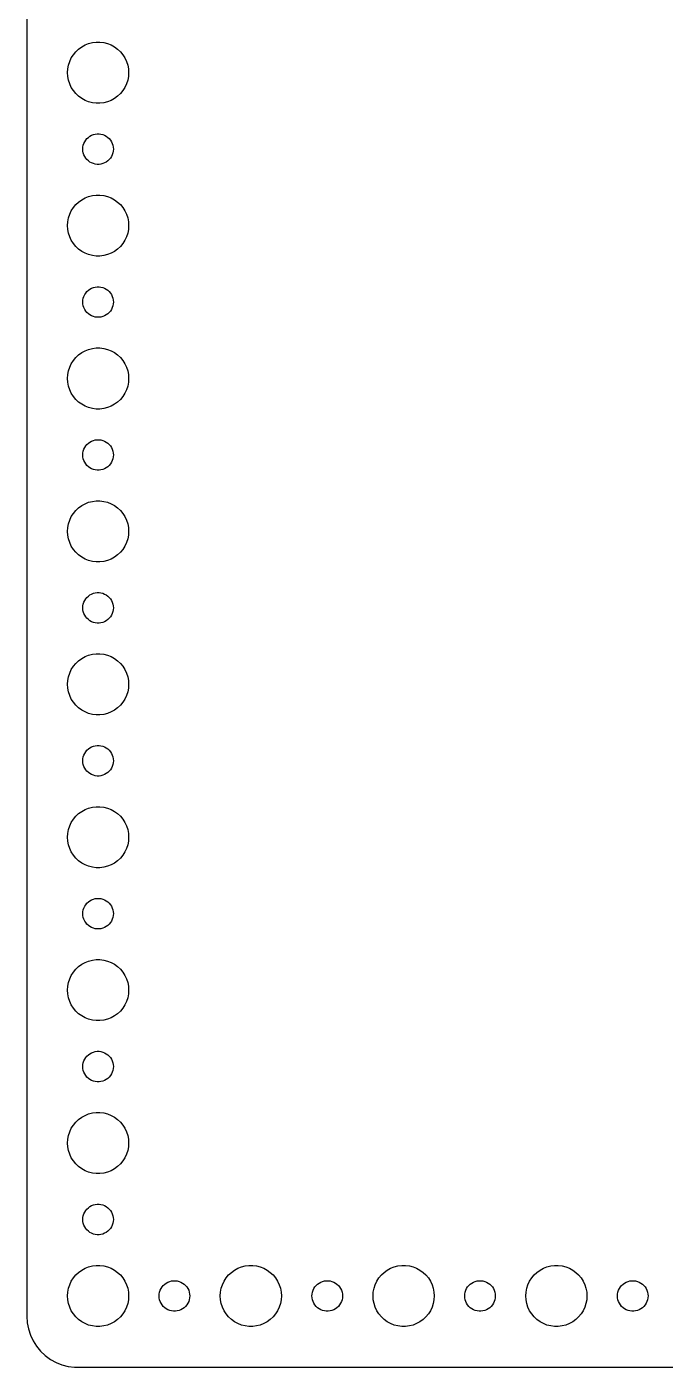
# Model space of a CAD drawing. Header units: metres. Extents: x -134 to 134, y -134 to 134.
# Drawn here: x -134.5 to -71.8, y -134.5 to -3 of the extents above; entities that cross this region are included whole.
import ezdxf

# ---------------------------------------------------------------- set-up
doc = ezdxf.new("R2010")
doc.units = ezdxf.units.M

msp = doc.modelspace()

# ---------------------------------------------------------------- linework, layer by layer
for p, q in [((-134.5, 129.5), (-134.5, -129.5)), ((-129.687, -5.44635), (-129.412, -5.18845)), ((-129.412, -5.18845), (-129.107, -4.96701)), ((-129.107, -4.96701), (-128.777, -4.78551)), ((-128.777, -4.78551), (-128.427, -4.64682)), ((-128.427, -4.64682), (-128.062, -4.55313)), ((-128.062, -4.55313), (-127.688, -4.50591)), ((-127.688, -4.50591), (-127.312, -4.50591)), ((-127.312, -4.50591), (-126.938, -4.55313)), ((-126.938, -4.55313), (-126.573, -4.64682)), ((-126.573, -4.64682), (-126.223, -4.78551)), ((-126.223, -4.78551), (-125.893, -4.96701)), ((-125.893, -4.96701), (-125.588, -5.18845)), ((-125.588, -5.18845), (-125.313, -5.44635)), ((-130.406, -6.75392), (-130.289, -6.39561)), ((-130.289, -6.39561), (-130.129, -6.05473)), ((-130.129, -6.05473), (-129.927, -5.73663)), ((-129.927, -5.73663), (-129.687, -5.44635)), ((-125.313, -5.44635), (-125.073, -5.73663)), ((-125.073, -5.73663), (-124.871, -6.05473)), ((-124.871, -6.05473), (-124.711, -6.39561)), ((-124.711, -6.39561), (-124.594, -6.75392)), ((-130.5, -7.5), (-130.476, -7.12399)), ((-130.476, -7.87599), (-130.5, -7.5)), ((-130.476, -7.12399), (-130.406, -6.75392)), ((-130.406, -8.24606), (-130.476, -7.87599)), ((-124.594, -6.75392), (-124.524, -7.12399)), ((-124.524, -7.87599), (-124.594, -8.24606)), ((-124.524, -7.12399), (-124.5, -7.5)), ((-124.5, -7.5), (-124.524, -7.87599)), ((-130.289, -8.60437), (-130.406, -8.24606)), ((-130.129, -8.94525), (-130.289, -8.60437)), ((-129.927, -9.26335), (-130.129, -8.94525)), ((-124.871, -8.94525), (-125.073, -9.26335)), ((-124.711, -8.60437), (-124.871, -8.94525)), ((-124.594, -8.24606), (-124.711, -8.60437)), ((-129.687, -9.55363), (-129.927, -9.26335)), ((-129.412, -9.81154), (-129.687, -9.55363)), ((-129.107, -10.033), (-129.412, -9.81154)), ((-128.777, -10.2145), (-129.107, -10.033)), ((-128.427, -10.3532), (-128.777, -10.2145)), ((-128.062, -10.4469), (-128.427, -10.3532)), ((-127.688, -10.4941), (-128.062, -10.4469)), ((-127.312, -10.4941), (-127.688, -10.4941)), ((-126.938, -10.4469), (-127.312, -10.4941)), ((-126.573, -10.3532), (-126.938, -10.4469)), ((-126.223, -10.2145), (-126.573, -10.3532)), ((-125.893, -10.033), (-126.223, -10.2145)), ((-125.588, -9.81154), (-125.893, -10.033)), ((-125.313, -9.55363), (-125.588, -9.81154)), ((-125.073, -9.26335), (-125.313, -9.55363)), ((-128.953, -14.627), (-128.895, -14.4478)), ((-128.895, -14.4478), (-128.814, -14.2774)), ((-128.814, -14.2774), (-128.714, -14.1183)), ((-128.714, -14.1183), (-128.593, -13.9732)), ((-128.593, -13.9732), (-128.456, -13.8442)), ((-128.456, -13.8442), (-128.304, -13.7335)), ((-128.304, -13.7335), (-128.139, -13.6427)), ((-128.139, -13.6427), (-127.964, -13.5734)), ((-127.964, -13.5734), (-127.781, -13.5266)), ((-127.781, -13.5266), (-127.594, -13.5029)), ((-127.594, -13.5029), (-127.406, -13.5029)), ((-127.406, -13.5029), (-127.219, -13.5266)), ((-127.219, -13.5266), (-127.036, -13.5734)), ((-127.036, -13.5734), (-126.861, -13.6427)), ((-126.861, -13.6427), (-126.696, -13.7335)), ((-126.696, -13.7335), (-126.544, -13.8442)), ((-126.544, -13.8442), (-126.407, -13.9732)), ((-126.407, -13.9732), (-126.286, -14.1183)), ((-126.286, -14.1183), (-126.186, -14.2774)), ((-126.186, -14.2774), (-126.105, -14.4478)), ((-126.105, -14.4478), (-126.047, -14.627)), ((-129, -15), (-128.988, -14.812)), ((-128.988, -15.188), (-129, -15)), ((-128.988, -14.812), (-128.953, -14.627)), ((-128.953, -15.373), (-128.988, -15.188)), ((-128.895, -15.5522), (-128.953, -15.373)), ((-128.814, -15.7226), (-128.895, -15.5522)), ((-128.714, -15.8817), (-128.814, -15.7226)), ((-126.186, -15.7226), (-126.286, -15.8817)), ((-126.105, -15.5522), (-126.186, -15.7226)), ((-126.047, -15.373), (-126.105, -15.5522)), ((-126.047, -14.627), (-126.012, -14.812)), ((-126.012, -15.188), (-126.047, -15.373)), ((-126.012, -14.812), (-126, -15)), ((-126, -15), (-126.012, -15.188)), ((-128.593, -16.0268), (-128.714, -15.8817)), ((-128.456, -16.1558), (-128.593, -16.0268)), ((-128.304, -16.2665), (-128.456, -16.1558)), ((-128.139, -16.3572), (-128.304, -16.2665)), ((-127.964, -16.4266), (-128.139, -16.3572)), ((-127.781, -16.4734), (-127.964, -16.4266)), ((-127.594, -16.497), (-127.781, -16.4734)), ((-127.406, -16.497), (-127.594, -16.497)), ((-127.219, -16.4734), (-127.406, -16.497)), ((-127.036, -16.4266), (-127.219, -16.4734)), ((-126.861, -16.3572), (-127.036, -16.4266)), ((-126.696, -16.2665), (-126.861, -16.3572)), ((-126.544, -16.1558), (-126.696, -16.2665)), ((-126.407, -16.0268), (-126.544, -16.1558)), ((-126.286, -15.8817), (-126.407, -16.0268)), ((-128.777, -19.7855), (-128.427, -19.6468)), ((-128.427, -19.6468), (-128.062, -19.5531)), ((-128.062, -19.5531), (-127.688, -19.5059)), ((-127.688, -19.5059), (-127.312, -19.5059)), ((-127.312, -19.5059), (-126.938, -19.5531)), ((-126.938, -19.5531), (-126.573, -19.6468)), ((-126.573, -19.6468), (-126.223, -19.7855)), ((-130.129, -21.0547), (-129.927, -20.7366)), ((-129.927, -20.7366), (-129.687, -20.4464)), ((-129.687, -20.4464), (-129.412, -20.1884)), ((-129.412, -20.1884), (-129.107, -19.967)), ((-129.107, -19.967), (-128.777, -19.7855)), ((-126.223, -19.7855), (-125.893, -19.967)), ((-125.893, -19.967), (-125.588, -20.1884)), ((-125.588, -20.1884), (-125.313, -20.4464)), ((-125.313, -20.4464), (-125.073, -20.7366)), ((-125.073, -20.7366), (-124.871, -21.0547)), ((-130.5, -22.5), (-130.476, -22.124)), ((-130.476, -22.124), (-130.406, -21.7539)), ((-130.406, -21.7539), (-130.289, -21.3956)), ((-130.289, -21.3956), (-130.129, -21.0547)), ((-124.871, -21.0547), (-124.711, -21.3956)), ((-124.711, -21.3956), (-124.594, -21.7539)), ((-124.594, -21.7539), (-124.524, -22.124)), ((-124.524, -22.124), (-124.5, -22.5)), ((-130.476, -22.876), (-130.5, -22.5)), ((-130.406, -23.2461), (-130.476, -22.876)), ((-130.289, -23.6044), (-130.406, -23.2461)), ((-130.129, -23.9453), (-130.289, -23.6044)), ((-124.711, -23.6044), (-124.871, -23.9453)), ((-124.594, -23.2461), (-124.711, -23.6044)), ((-124.524, -22.876), (-124.594, -23.2461)), ((-124.5, -22.5), (-124.524, -22.876)), ((-129.927, -24.2634), (-130.129, -23.9453)), ((-129.687, -24.5536), (-129.927, -24.2634)), ((-129.412, -24.8115), (-129.687, -24.5536)), ((-129.107, -25.033), (-129.412, -24.8115)), ((-125.588, -24.8115), (-125.893, -25.033)), ((-125.313, -24.5536), (-125.588, -24.8115)), ((-125.073, -24.2634), (-125.313, -24.5536)), ((-124.871, -23.9453), (-125.073, -24.2634)), ((-128.777, -25.2145), (-129.107, -25.033)), ((-128.427, -25.3532), (-128.777, -25.2145)), ((-128.062, -25.4469), (-128.427, -25.3532)), ((-127.688, -25.4941), (-128.062, -25.4469)), ((-127.312, -25.4941), (-127.688, -25.4941)), ((-126.938, -25.4469), (-127.312, -25.4941)), ((-126.573, -25.3532), (-126.938, -25.4469)), ((-126.223, -25.2145), (-126.573, -25.3532)), ((-125.893, -25.033), (-126.223, -25.2145)), ((-128.593, -28.9732), (-128.456, -28.8442)), ((-128.456, -28.8442), (-128.304, -28.7335)), ((-128.304, -28.7335), (-128.139, -28.6427)), ((-128.139, -28.6427), (-127.964, -28.5734)), ((-127.964, -28.5734), (-127.781, -28.5266)), ((-127.781, -28.5266), (-127.594, -28.503)), ((-127.594, -28.503), (-127.406, -28.503)), ((-127.406, -28.503), (-127.219, -28.5266)), ((-127.219, -28.5266), (-127.036, -28.5734)), ((-127.036, -28.5734), (-126.861, -28.6427)), ((-126.861, -28.6427), (-126.696, -28.7335)), ((-126.696, -28.7335), (-126.544, -28.8442)), ((-126.544, -28.8442), (-126.407, -28.9732)), ((-129, -30), (-128.988, -29.812)), ((-128.988, -30.188), (-129, -30)), ((-128.988, -29.812), (-128.953, -29.627)), ((-128.953, -30.373), (-128.988, -30.188)), ((-128.953, -29.627), (-128.895, -29.4478)), ((-128.895, -29.4478), (-128.814, -29.2774)), ((-128.814, -29.2774), (-128.714, -29.1183)), ((-128.714, -29.1183), (-128.593, -28.9732)), ((-126.407, -28.9732), (-126.286, -29.1183)), ((-126.286, -29.1183), (-126.186, -29.2774)), ((-126.186, -29.2774), (-126.105, -29.4478)), ((-126.105, -29.4478), (-126.047, -29.627)), ((-126.047, -29.627), (-126.012, -29.812)), ((-126.012, -30.188), (-126.047, -30.373)), ((-126.012, -29.812), (-126, -30)), ((-126, -30), (-126.012, -30.188)), ((-128.895, -30.5522), (-128.953, -30.373)), ((-128.814, -30.7226), (-128.895, -30.5522)), ((-128.714, -30.8817), (-128.814, -30.7226)), ((-128.593, -31.0268), (-128.714, -30.8817)), ((-128.456, -31.1558), (-128.593, -31.0268)), ((-128.304, -31.2665), (-128.456, -31.1558)), ((-128.139, -31.3572), (-128.304, -31.2665)), ((-127.964, -31.4266), (-128.139, -31.3572)), ((-127.781, -31.4734), (-127.964, -31.4266)), ((-127.594, -31.497), (-127.781, -31.4734)), ((-127.406, -31.497), (-127.594, -31.497)), ((-127.219, -31.4734), (-127.406, -31.497)), ((-127.036, -31.4266), (-127.219, -31.4734)), ((-126.861, -31.3572), (-127.036, -31.4266)), ((-126.696, -31.2665), (-126.861, -31.3572)), ((-126.544, -31.1558), (-126.696, -31.2665)), ((-126.407, -31.0268), (-126.544, -31.1558)), ((-126.286, -30.8817), (-126.407, -31.0268)), ((-126.186, -30.7226), (-126.286, -30.8817)), ((-126.105, -30.5522), (-126.186, -30.7226)), ((-126.047, -30.373), (-126.105, -30.5522)), ((-129.927, -35.7366), (-129.687, -35.4464)), ((-129.687, -35.4464), (-129.412, -35.1885)), ((-129.412, -35.1885), (-129.107, -34.967)), ((-129.107, -34.967), (-128.777, -34.7855)), ((-128.777, -34.7855), (-128.427, -34.6468)), ((-128.427, -34.6468), (-128.062, -34.5531)), ((-128.062, -34.5531), (-127.688, -34.5059)), ((-127.688, -34.5059), (-127.312, -34.5059)), ((-127.312, -34.5059), (-126.938, -34.5531)), ((-126.938, -34.5531), (-126.573, -34.6468)), ((-126.573, -34.6468), (-126.223, -34.7855)), ((-126.223, -34.7855), (-125.893, -34.967)), ((-125.893, -34.967), (-125.588, -35.1885)), ((-125.588, -35.1885), (-125.313, -35.4464)), ((-125.313, -35.4464), (-125.073, -35.7366)), ((-130.476, -37.124), (-130.406, -36.7539)), ((-130.406, -36.7539), (-130.289, -36.3956)), ((-130.289, -36.3956), (-130.129, -36.0547)), ((-130.129, -36.0547), (-129.927, -35.7366)), ((-125.073, -35.7366), (-124.871, -36.0547)), ((-124.871, -36.0547), (-124.711, -36.3956)), ((-124.711, -36.3956), (-124.594, -36.7539)), ((-124.594, -36.7539), (-124.524, -37.124)), ((-130.5, -37.5), (-130.476, -37.124)), ((-130.476, -37.876), (-130.5, -37.5)), ((-130.406, -38.2461), (-130.476, -37.876)), ((-124.524, -37.876), (-124.594, -38.2461)), ((-124.524, -37.124), (-124.5, -37.5)), ((-124.5, -37.5), (-124.524, -37.876)), ((-130.289, -38.6044), (-130.406, -38.2461)), ((-130.129, -38.9453), (-130.289, -38.6044)), ((-129.927, -39.2634), (-130.129, -38.9453)), ((-129.687, -39.5536), (-129.927, -39.2634)), ((-125.073, -39.2634), (-125.313, -39.5536)), ((-124.871, -38.9453), (-125.073, -39.2634)), ((-124.711, -38.6044), (-124.871, -38.9453)), ((-124.594, -38.2461), (-124.711, -38.6044)), ((-129.412, -39.8115), (-129.687, -39.5536)), ((-129.107, -40.033), (-129.412, -39.8115)), ((-128.777, -40.2145), (-129.107, -40.033)), ((-128.427, -40.3532), (-128.777, -40.2145)), ((-128.062, -40.4469), (-128.427, -40.3532)), ((-127.688, -40.4941), (-128.062, -40.4469)), ((-127.312, -40.4941), (-127.688, -40.4941)), ((-126.938, -40.4469), (-127.312, -40.4941)), ((-126.573, -40.3532), (-126.938, -40.4469)), ((-126.223, -40.2145), (-126.573, -40.3532)), ((-125.893, -40.033), (-126.223, -40.2145)), ((-125.588, -39.8115), (-125.893, -40.033)), ((-125.313, -39.5536), (-125.588, -39.8115)), ((-128.988, -44.812), (-128.953, -44.627)), ((-128.953, -44.627), (-128.895, -44.4478)), ((-128.895, -44.4478), (-128.814, -44.2774)), ((-128.814, -44.2774), (-128.714, -44.1183)), ((-128.714, -44.1183), (-128.593, -43.9732)), ((-128.593, -43.9732), (-128.456, -43.8442)), ((-128.456, -43.8442), (-128.304, -43.7335)), ((-128.304, -43.7335), (-128.139, -43.6428)), ((-128.139, -43.6428), (-127.964, -43.5734)), ((-127.964, -43.5734), (-127.781, -43.5266)), ((-127.781, -43.5266), (-127.594, -43.503)), ((-127.594, -43.503), (-127.406, -43.503)), ((-127.406, -43.503), (-127.219, -43.5266)), ((-127.219, -43.5266), (-127.036, -43.5734)), ((-127.036, -43.5734), (-126.861, -43.6428)), ((-126.861, -43.6428), (-126.696, -43.7335)), ((-126.696, -43.7335), (-126.544, -43.8442)), ((-126.544, -43.8442), (-126.407, -43.9732)), ((-126.407, -43.9732), (-126.286, -44.1183)), ((-126.286, -44.1183), (-126.186, -44.2774)), ((-126.186, -44.2774), (-126.105, -44.4478)), ((-126.105, -44.4478), (-126.047, -44.627)), ((-126.047, -44.627), (-126.012, -44.812)), ((-129, -45), (-128.988, -44.812)), ((-128.988, -45.188), (-129, -45)), ((-128.953, -45.373), (-128.988, -45.188)), ((-128.895, -45.5522), (-128.953, -45.373)), ((-128.814, -45.7226), (-128.895, -45.5522)), ((-128.714, -45.8817), (-128.814, -45.7226)), ((-128.593, -46.0268), (-128.714, -45.8817)), ((-126.286, -45.8817), (-126.407, -46.0268)), ((-126.186, -45.7226), (-126.286, -45.8817)), ((-126.105, -45.5522), (-126.186, -45.7226)), ((-126.047, -45.373), (-126.105, -45.5522)), ((-126.012, -45.188), (-126.047, -45.373)), ((-126.012, -44.812), (-126, -45)), ((-126, -45), (-126.012, -45.188)), ((-128.456, -46.1558), (-128.593, -46.0268)), ((-128.304, -46.2665), (-128.456, -46.1558)), ((-128.139, -46.3572), (-128.304, -46.2665)), ((-127.964, -46.4266), (-128.139, -46.3572)), ((-127.781, -46.4734), (-127.964, -46.4266)), ((-127.594, -46.497), (-127.781, -46.4734)), ((-127.406, -46.497), (-127.594, -46.497)), ((-127.219, -46.4734), (-127.406, -46.497)), ((-127.036, -46.4266), (-127.219, -46.4734)), ((-126.861, -46.3572), (-127.036, -46.4266)), ((-126.696, -46.2665), (-126.861, -46.3572)), ((-126.544, -46.1558), (-126.696, -46.2665)), ((-126.407, -46.0268), (-126.544, -46.1558)), ((-129.107, -49.967), (-128.777, -49.7855)), ((-128.777, -49.7855), (-128.427, -49.6468)), ((-128.427, -49.6468), (-128.062, -49.5531)), ((-128.062, -49.5531), (-127.688, -49.5059)), ((-127.688, -49.5059), (-127.312, -49.5059)), ((-127.312, -49.5059), (-126.938, -49.5531)), ((-126.938, -49.5531), (-126.573, -49.6468)), ((-126.573, -49.6468), (-126.223, -49.7855)), ((-126.223, -49.7855), (-125.893, -49.967)), ((-130.289, -51.3956), (-130.129, -51.0547)), ((-130.129, -51.0547), (-129.927, -50.7366)), ((-129.927, -50.7366), (-129.687, -50.4464)), ((-129.687, -50.4464), (-129.412, -50.1885)), ((-129.412, -50.1885), (-129.107, -49.967)), ((-125.893, -49.967), (-125.588, -50.1885)), ((-125.588, -50.1885), (-125.313, -50.4464)), ((-125.313, -50.4464), (-125.073, -50.7366)), ((-125.073, -50.7366), (-124.871, -51.0547)), ((-124.871, -51.0547), (-124.711, -51.3956)), ((-130.5, -52.5), (-130.476, -52.124)), ((-130.476, -52.876), (-130.5, -52.5)), ((-130.476, -52.124), (-130.406, -51.7539)), ((-130.406, -51.7539), (-130.289, -51.3956)), ((-124.711, -51.3956), (-124.594, -51.7539)), ((-124.594, -51.7539), (-124.524, -52.124)), ((-124.524, -52.124), (-124.5, -52.5)), ((-124.5, -52.5), (-124.524, -52.876)), ((-130.406, -53.2461), (-130.476, -52.876)), ((-130.289, -53.6044), (-130.406, -53.2461)), ((-130.129, -53.9453), (-130.289, -53.6044)), ((-124.711, -53.6044), (-124.871, -53.9453)), ((-124.594, -53.2461), (-124.711, -53.6044)), ((-124.524, -52.876), (-124.594, -53.2461)), ((-129.927, -54.2634), (-130.129, -53.9453)), ((-129.687, -54.5536), (-129.927, -54.2634)), ((-129.412, -54.8115), (-129.687, -54.5536)), ((-129.107, -55.033), (-129.412, -54.8115)), ((-128.777, -55.2145), (-129.107, -55.033)), ((-128.427, -55.3532), (-128.777, -55.2145)), ((-126.223, -55.2145), (-126.573, -55.3532)), ((-125.893, -55.033), (-126.223, -55.2145)), ((-125.588, -54.8115), (-125.893, -55.033)), ((-125.313, -54.5536), (-125.588, -54.8115)), ((-125.073, -54.2634), (-125.313, -54.5536)), ((-124.871, -53.9453), (-125.073, -54.2634)), ((-128.062, -55.4469), (-128.427, -55.3532)), ((-127.688, -55.4941), (-128.062, -55.4469)), ((-127.312, -55.4941), (-127.688, -55.4941)), ((-126.938, -55.4469), (-127.312, -55.4941)), ((-126.573, -55.3532), (-126.938, -55.4469)), ((-128.814, -59.2774), (-128.714, -59.1183)), ((-128.714, -59.1183), (-128.593, -58.9732)), ((-128.593, -58.9732), (-128.456, -58.8442)), ((-128.456, -58.8442), (-128.304, -58.7335)), ((-128.304, -58.7335), (-128.139, -58.6428)), ((-128.139, -58.6428), (-127.964, -58.5734)), ((-127.964, -58.5734), (-127.781, -58.5266)), ((-127.781, -58.5266), (-127.594, -58.503)), ((-127.594, -58.503), (-127.406, -58.503)), ((-127.406, -58.503), (-127.219, -58.5266)), ((-127.219, -58.5266), (-127.036, -58.5734)), ((-127.036, -58.5734), (-126.861, -58.6428)), ((-126.861, -58.6428), (-126.696, -58.7335)), ((-126.696, -58.7335), (-126.544, -58.8442)), ((-126.544, -58.8442), (-126.407, -58.9732)), ((-126.407, -58.9732), (-126.286, -59.1183)), ((-126.286, -59.1183), (-126.186, -59.2774)), ((-129, -60), (-128.988, -59.812)), ((-128.988, -60.188), (-129, -60)), ((-128.988, -59.812), (-128.953, -59.627)), ((-128.953, -60.373), (-128.988, -60.188)), ((-128.953, -59.627), (-128.895, -59.4478)), ((-128.895, -60.5522), (-128.953, -60.373)), ((-128.895, -59.4478), (-128.814, -59.2774)), ((-126.186, -59.2774), (-126.105, -59.4478)), ((-126.105, -59.4478), (-126.047, -59.627)), ((-126.047, -60.373), (-126.105, -60.5522)), ((-126.047, -59.627), (-126.012, -59.812)), ((-126.012, -60.188), (-126.047, -60.373)), ((-126.012, -59.812), (-126, -60)), ((-126, -60), (-126.012, -60.188)), ((-128.814, -60.7226), (-128.895, -60.5522)), ((-128.714, -60.8817), (-128.814, -60.7226)), ((-128.593, -61.0268), (-128.714, -60.8817)), ((-128.456, -61.1558), (-128.593, -61.0268)), ((-128.304, -61.2665), (-128.456, -61.1558)), ((-128.139, -61.3572), (-128.304, -61.2665)), ((-127.964, -61.4266), (-128.139, -61.3572)), ((-127.781, -61.4734), (-127.964, -61.4266)), ((-127.594, -61.497), (-127.781, -61.4734)), ((-127.406, -61.497), (-127.594, -61.497)), ((-127.219, -61.4734), (-127.406, -61.497)), ((-127.036, -61.4266), (-127.219, -61.4734)), ((-126.861, -61.3572), (-127.036, -61.4266)), ((-126.696, -61.2665), (-126.861, -61.3572)), ((-126.544, -61.1558), (-126.696, -61.2665)), ((-126.407, -61.0268), (-126.544, -61.1558)), ((-126.286, -60.8817), (-126.407, -61.0268)), ((-126.186, -60.7226), (-126.286, -60.8817)), ((-126.105, -60.5522), (-126.186, -60.7226)), ((-130.129, -66.0547), (-129.927, -65.7366)), ((-129.927, -65.7366), (-129.687, -65.4464)), ((-129.687, -65.4464), (-129.412, -65.1885)), ((-129.412, -65.1885), (-129.107, -64.967)), ((-129.107, -64.967), (-128.777, -64.7855)), ((-128.777, -64.7855), (-128.427, -64.6468)), ((-128.427, -64.6468), (-128.062, -64.5531)), ((-128.062, -64.5531), (-127.688, -64.5059)), ((-127.688, -64.5059), (-127.312, -64.5059)), ((-127.312, -64.5059), (-126.938, -64.5531)), ((-126.938, -64.5531), (-126.573, -64.6468)), ((-126.573, -64.6468), (-126.223, -64.7855)), ((-126.223, -64.7855), (-125.893, -64.967)), ((-125.893, -64.967), (-125.588, -65.1885)), ((-125.588, -65.1885), (-125.313, -65.4464)), ((-125.313, -65.4464), (-125.073, -65.7366)), ((-125.073, -65.7366), (-124.871, -66.0547)), ((-130.476, -67.124), (-130.406, -66.7539)), ((-130.406, -66.7539), (-130.289, -66.3956)), ((-130.289, -66.3956), (-130.129, -66.0547)), ((-124.871, -66.0547), (-124.711, -66.3956)), ((-124.711, -66.3956), (-124.594, -66.7539)), ((-124.594, -66.7539), (-124.524, -67.124)), ((-130.5, -67.5), (-130.476, -67.124)), ((-130.476, -67.876), (-130.5, -67.5)), ((-130.406, -68.2461), (-130.476, -67.876)), ((-130.289, -68.6044), (-130.406, -68.2461)), ((-124.594, -68.2461), (-124.711, -68.6044)), ((-124.524, -67.876), (-124.594, -68.2461)), ((-124.524, -67.124), (-124.5, -67.5)), ((-124.5, -67.5), (-124.524, -67.876)), ((-130.129, -68.9453), (-130.289, -68.6044)), ((-129.927, -69.2634), (-130.129, -68.9453)), ((-129.687, -69.5536), (-129.927, -69.2634)), ((-129.412, -69.8115), (-129.687, -69.5536)), ((-125.313, -69.5536), (-125.588, -69.8115)), ((-125.073, -69.2634), (-125.313, -69.5536)), ((-124.871, -68.9453), (-125.073, -69.2634)), ((-124.711, -68.6044), (-124.871, -68.9453)), ((-129.107, -70.033), (-129.412, -69.8115)), ((-128.777, -70.2145), (-129.107, -70.033)), ((-128.427, -70.3532), (-128.777, -70.2145)), ((-128.062, -70.4469), (-128.427, -70.3532)), ((-127.688, -70.4941), (-128.062, -70.4469)), ((-127.312, -70.4941), (-127.688, -70.4941)), ((-126.938, -70.4469), (-127.312, -70.4941)), ((-126.573, -70.3532), (-126.938, -70.4469)), ((-126.223, -70.2145), (-126.573, -70.3532)), ((-125.893, -70.033), (-126.223, -70.2145)), ((-125.588, -69.8115), (-125.893, -70.033)), ((-128.139, -73.6428), (-127.964, -73.5734)), ((-127.964, -73.5734), (-127.781, -73.5266)), ((-127.781, -73.5266), (-127.594, -73.503)), ((-127.594, -73.503), (-127.406, -73.503)), ((-127.406, -73.503), (-127.219, -73.5266)), ((-127.219, -73.5266), (-127.036, -73.5734)), ((-127.036, -73.5734), (-126.861, -73.6428)), ((-129, -75), (-128.988, -74.812)), ((-128.988, -74.812), (-128.953, -74.627)), ((-128.953, -74.627), (-128.895, -74.4478)), ((-128.895, -74.4478), (-128.814, -74.2774)), ((-128.814, -74.2774), (-128.714, -74.1183)), ((-128.714, -74.1183), (-128.593, -73.9732)), ((-128.593, -73.9732), (-128.456, -73.8442)), ((-128.456, -73.8442), (-128.304, -73.7335)), ((-128.304, -73.7335), (-128.139, -73.6428)), ((-126.861, -73.6428), (-126.696, -73.7335)), ((-126.696, -73.7335), (-126.544, -73.8442)), ((-126.544, -73.8442), (-126.407, -73.9732)), ((-126.407, -73.9732), (-126.286, -74.1183)), ((-126.286, -74.1183), (-126.186, -74.2774)), ((-126.186, -74.2774), (-126.105, -74.4478)), ((-126.105, -74.4478), (-126.047, -74.627)), ((-126.047, -74.627), (-126.012, -74.812)), ((-126.012, -74.812), (-126, -75)), ((-128.988, -75.188), (-129, -75)), ((-128.953, -75.373), (-128.988, -75.188)), ((-128.895, -75.5522), (-128.953, -75.373)), ((-128.814, -75.7226), (-128.895, -75.5522)), ((-128.714, -75.8817), (-128.814, -75.7226)), ((-128.593, -76.0268), (-128.714, -75.8817)), ((-128.456, -76.1558), (-128.593, -76.0268)), ((-128.304, -76.2665), (-128.456, -76.1558)), ((-126.544, -76.1558), (-126.696, -76.2665)), ((-126.407, -76.0268), (-126.544, -76.1558)), ((-126.286, -75.8817), (-126.407, -76.0268)), ((-126.186, -75.7226), (-126.286, -75.8817)), ((-126.105, -75.5522), (-126.186, -75.7226)), ((-126.047, -75.373), (-126.105, -75.5522)), ((-126.012, -75.188), (-126.047, -75.373)), ((-126, -75), (-126.012, -75.188)), ((-128.139, -76.3572), (-128.304, -76.2665)), ((-127.964, -76.4266), (-128.139, -76.3572)), ((-127.781, -76.4734), (-127.964, -76.4266)), ((-127.594, -76.497), (-127.781, -76.4734)), ((-127.406, -76.497), (-127.594, -76.497)), ((-127.219, -76.4734), (-127.406, -76.497)), ((-127.036, -76.4266), (-127.219, -76.4734)), ((-126.861, -76.3572), (-127.036, -76.4266)), ((-126.696, -76.2665), (-126.861, -76.3572)), ((-129.687, -80.4464), (-129.412, -80.1885)), ((-129.412, -80.1885), (-129.107, -79.967)), ((-129.107, -79.967), (-128.777, -79.7855)), ((-128.777, -79.7855), (-128.427, -79.6468)), ((-128.427, -79.6468), (-128.062, -79.5531)), ((-128.062, -79.5531), (-127.688, -79.5059)), ((-127.688, -79.5059), (-127.312, -79.5059)), ((-127.312, -79.5059), (-126.938, -79.5531)), ((-126.938, -79.5531), (-126.573, -79.6468)), ((-126.573, -79.6468), (-126.223, -79.7855)), ((-126.223, -79.7855), (-125.893, -79.967)), ((-125.893, -79.967), (-125.588, -80.1885)), ((-125.588, -80.1885), (-125.313, -80.4464)), ((-130.406, -81.7539), (-130.289, -81.3956)), ((-130.289, -81.3956), (-130.129, -81.0547)), ((-130.129, -81.0547), (-129.927, -80.7366)), ((-129.927, -80.7366), (-129.687, -80.4464)), ((-125.313, -80.4464), (-125.073, -80.7366)), ((-125.073, -80.7366), (-124.871, -81.0547)), ((-124.871, -81.0547), (-124.711, -81.3956)), ((-124.711, -81.3956), (-124.594, -81.7539)), ((-130.5, -82.5), (-130.476, -82.124)), ((-130.476, -82.876), (-130.5, -82.5)), ((-130.476, -82.124), (-130.406, -81.7539)), ((-124.594, -81.7539), (-124.524, -82.124)), ((-124.524, -82.124), (-124.5, -82.5)), ((-124.5, -82.5), (-124.524, -82.876)), ((-130.406, -83.2461), (-130.476, -82.876)), ((-130.289, -83.6044), (-130.406, -83.2461)), ((-130.129, -83.9453), (-130.289, -83.6044)), ((-129.927, -84.2634), (-130.129, -83.9453)), ((-124.871, -83.9453), (-125.073, -84.2634)), ((-124.711, -83.6044), (-124.871, -83.9453)), ((-124.594, -83.2461), (-124.711, -83.6044)), ((-124.524, -82.876), (-124.594, -83.2461)), ((-129.687, -84.5536), (-129.927, -84.2634)), ((-129.412, -84.8115), (-129.687, -84.5536)), ((-129.107, -85.033), (-129.412, -84.8115)), ((-128.777, -85.2145), (-129.107, -85.033)), ((-128.427, -85.3532), (-128.777, -85.2145)), ((-128.062, -85.4469), (-128.427, -85.3532)), ((-127.688, -85.4941), (-128.062, -85.4469)), ((-126.938, -85.4469), (-127.312, -85.4941)), ((-126.573, -85.3532), (-126.938, -85.4469)), ((-126.223, -85.2145), (-126.573, -85.3532)), ((-125.893, -85.033), (-126.223, -85.2145)), ((-125.588, -84.8115), (-125.893, -85.033)), ((-125.313, -84.5536), (-125.588, -84.8115)), ((-125.073, -84.2634), (-125.313, -84.5536)), ((-127.312, -85.4941), (-127.688, -85.4941)), ((-128.895, -89.4478), (-128.814, -89.2774)), ((-128.814, -89.2774), (-128.714, -89.1183)), ((-128.714, -89.1183), (-128.593, -88.9732)), ((-128.593, -88.9732), (-128.456, -88.8442)), ((-128.456, -88.8442), (-128.304, -88.7335)), ((-128.304, -88.7335), (-128.139, -88.6428)), ((-128.139, -88.6428), (-127.964, -88.5734)), ((-127.964, -88.5734), (-127.781, -88.5266)), ((-127.781, -88.5266), (-127.594, -88.503)), ((-127.594, -88.503), (-127.406, -88.503)), ((-127.406, -88.503), (-127.219, -88.5266)), ((-127.219, -88.5266), (-127.036, -88.5734)), ((-127.036, -88.5734), (-126.861, -88.6428)), ((-126.861, -88.6428), (-126.696, -88.7335)), ((-126.696, -88.7335), (-126.544, -88.8442)), ((-126.544, -88.8442), (-126.407, -88.9732)), ((-126.407, -88.9732), (-126.286, -89.1183)), ((-126.286, -89.1183), (-126.186, -89.2774)), ((-126.186, -89.2774), (-126.105, -89.4478)), ((-129, -90), (-128.988, -89.812)), ((-128.988, -90.188), (-129, -90)), ((-128.988, -89.812), (-128.953, -89.627)), ((-128.953, -90.373), (-128.988, -90.188)), ((-128.953, -89.627), (-128.895, -89.4478)), ((-128.895, -90.5522), (-128.953, -90.373)), ((-128.814, -90.7226), (-128.895, -90.5522)), ((-128.714, -90.8817), (-128.814, -90.7226)), ((-126.186, -90.7226), (-126.286, -90.8817)), ((-126.105, -90.5522), (-126.186, -90.7226)), ((-126.105, -89.4478), (-126.047, -89.627)), ((-126.047, -90.373), (-126.105, -90.5522)), ((-126.047, -89.627), (-126.012, -89.812)), ((-126.012, -90.188), (-126.047, -90.373)), ((-126.012, -89.812), (-126, -90)), ((-126, -90), (-126.012, -90.188)), ((-128.593, -91.0268), (-128.714, -90.8817)), ((-128.456, -91.1558), (-128.593, -91.0268)), ((-128.304, -91.2665), (-128.456, -91.1558)), ((-128.139, -91.3572), (-128.304, -91.2665)), ((-127.964, -91.4266), (-128.139, -91.3572)), ((-127.781, -91.4734), (-127.964, -91.4266)), ((-127.594, -91.497), (-127.781, -91.4734)), ((-127.406, -91.497), (-127.594, -91.497)), ((-127.219, -91.4734), (-127.406, -91.497)), ((-127.036, -91.4266), (-127.219, -91.4734)), ((-126.861, -91.3572), (-127.036, -91.4266)), ((-126.696, -91.2665), (-126.861, -91.3572)), ((-126.544, -91.1558), (-126.696, -91.2665)), ((-126.407, -91.0268), (-126.544, -91.1558)), ((-126.286, -90.8817), (-126.407, -91.0268)), ((-128.777, -94.7855), (-128.427, -94.6468)), ((-128.427, -94.6468), (-128.062, -94.5531)), ((-128.062, -94.5531), (-127.688, -94.5059)), ((-127.688, -94.5059), (-127.312, -94.5059)), ((-127.312, -94.5059), (-126.938, -94.5531)), ((-126.938, -94.5531), (-126.573, -94.6468)), ((-126.573, -94.6468), (-126.223, -94.7855)), ((-130.129, -96.0547), (-129.927, -95.7366)), ((-129.927, -95.7366), (-129.687, -95.4464)), ((-129.687, -95.4464), (-129.412, -95.1885)), ((-129.412, -95.1885), (-129.107, -94.967)), ((-129.107, -94.967), (-128.777, -94.7855)), ((-126.223, -94.7855), (-125.893, -94.967)), ((-125.893, -94.967), (-125.588, -95.1885)), ((-125.588, -95.1885), (-125.313, -95.4464)), ((-125.313, -95.4464), (-125.073, -95.7366)), ((-125.073, -95.7366), (-124.871, -96.0547)), ((-130.5, -97.5), (-130.476, -97.124)), ((-130.476, -97.124), (-130.406, -96.7539)), ((-130.406, -96.7539), (-130.289, -96.3956)), ((-130.289, -96.3956), (-130.129, -96.0547)), ((-124.871, -96.0547), (-124.711, -96.3956)), ((-124.711, -96.3956), (-124.594, -96.7539)), ((-124.594, -96.7539), (-124.524, -97.124)), ((-124.524, -97.124), (-124.5, -97.5)), ((-130.476, -97.876), (-130.5, -97.5)), ((-130.406, -98.2461), (-130.476, -97.876)), ((-130.289, -98.6044), (-130.406, -98.2461)), ((-130.129, -98.9453), (-130.289, -98.6044)), ((-124.711, -98.6044), (-124.871, -98.9453)), ((-124.594, -98.2461), (-124.711, -98.6044)), ((-124.524, -97.876), (-124.594, -98.2461)), ((-124.5, -97.5), (-124.524, -97.876)), ((-129.927, -99.2634), (-130.129, -98.9453)), ((-129.687, -99.5536), (-129.927, -99.2634)), ((-129.412, -99.8115), (-129.687, -99.5536)), ((-129.107, -100.033), (-129.412, -99.8115)), ((-125.588, -99.8115), (-125.893, -100.033)), ((-125.313, -99.5536), (-125.588, -99.8115)), ((-125.073, -99.2634), (-125.313, -99.5536)), ((-124.871, -98.9453), (-125.073, -99.2634)), ((-128.777, -100.214), (-129.107, -100.033)), ((-128.427, -100.353), (-128.777, -100.214)), ((-128.062, -100.447), (-128.427, -100.353)), ((-127.688, -100.494), (-128.062, -100.447)), ((-127.312, -100.494), (-127.688, -100.494)), ((-126.938, -100.447), (-127.312, -100.494)), ((-126.573, -100.353), (-126.938, -100.447)), ((-126.223, -100.214), (-126.573, -100.353)), ((-125.893, -100.033), (-126.223, -100.214)), ((-128.593, -103.973), (-128.456, -103.844)), ((-128.456, -103.844), (-128.304, -103.734)), ((-128.304, -103.734), (-128.139, -103.643)), ((-128.139, -103.643), (-127.964, -103.573)), ((-127.964, -103.573), (-127.781, -103.527)), ((-127.781, -103.527), (-127.594, -103.503)), ((-127.594, -103.503), (-127.406, -103.503)), ((-127.406, -103.503), (-127.219, -103.527)), ((-127.219, -103.527), (-127.036, -103.573)), ((-127.036, -103.573), (-126.861, -103.643)), ((-126.861, -103.643), (-126.696, -103.734)), ((-126.696, -103.734), (-126.544, -103.844)), ((-126.544, -103.844), (-126.407, -103.973)), ((-129, -105), (-128.988, -104.812)), ((-128.988, -105.188), (-129, -105)), ((-128.988, -104.812), (-128.953, -104.627)), ((-128.953, -105.373), (-128.988, -105.188)), ((-128.953, -104.627), (-128.895, -104.448)), ((-128.895, -104.448), (-128.814, -104.277)), ((-128.814, -104.277), (-128.714, -104.118)), ((-128.714, -104.118), (-128.593, -103.973)), ((-126.407, -103.973), (-126.286, -104.118)), ((-126.286, -104.118), (-126.186, -104.277)), ((-126.186, -104.277), (-126.105, -104.448)), ((-126.105, -104.448), (-126.047, -104.627)), ((-126.047, -104.627), (-126.012, -104.812)), ((-126.012, -105.188), (-126.047, -105.373)), ((-126.012, -104.812), (-126, -105)), ((-126, -105), (-126.012, -105.188)), ((-128.895, -105.552), (-128.953, -105.373)), ((-128.814, -105.723), (-128.895, -105.552)), ((-128.714, -105.882), (-128.814, -105.723)), ((-128.593, -106.027), (-128.714, -105.882)), ((-128.456, -106.156), (-128.593, -106.027)), ((-128.304, -106.266), (-128.456, -106.156)), ((-128.139, -106.357), (-128.304, -106.266)), ((-127.964, -106.427), (-128.139, -106.357)), ((-127.781, -106.473), (-127.964, -106.427)), ((-127.594, -106.497), (-127.781, -106.473)), ((-127.406, -106.497), (-127.594, -106.497)), ((-127.219, -106.473), (-127.406, -106.497)), ((-127.036, -106.427), (-127.219, -106.473)), ((-126.861, -106.357), (-127.036, -106.427)), ((-126.696, -106.266), (-126.861, -106.357)), ((-126.544, -106.156), (-126.696, -106.266)), ((-126.407, -106.027), (-126.544, -106.156)), ((-126.286, -105.882), (-126.407, -106.027)), ((-126.186, -105.723), (-126.286, -105.882)), ((-126.105, -105.552), (-126.186, -105.723)), ((-126.047, -105.373), (-126.105, -105.552)), ((-129.927, -110.737), (-129.687, -110.446)), ((-129.687, -110.446), (-129.412, -110.188)), ((-129.412, -110.188), (-129.107, -109.967)), ((-129.107, -109.967), (-128.777, -109.786)), ((-128.777, -109.786), (-128.427, -109.647)), ((-128.427, -109.647), (-128.062, -109.553)), ((-128.062, -109.553), (-127.688, -109.506)), ((-127.688, -109.506), (-127.312, -109.506)), ((-127.312, -109.506), (-126.938, -109.553)), ((-126.938, -109.553), (-126.573, -109.647)), ((-126.573, -109.647), (-126.223, -109.786)), ((-126.223, -109.786), (-125.893, -109.967)), ((-125.893, -109.967), (-125.588, -110.188)), ((-125.588, -110.188), (-125.313, -110.446)), ((-125.313, -110.446), (-125.073, -110.737)), ((-130.476, -112.124), (-130.406, -111.754)), ((-130.406, -111.754), (-130.289, -111.396)), ((-130.289, -111.396), (-130.129, -111.055)), ((-130.129, -111.055), (-129.927, -110.737)), ((-125.073, -110.737), (-124.871, -111.055)), ((-124.871, -111.055), (-124.711, -111.396)), ((-124.711, -111.396), (-124.594, -111.754)), ((-124.594, -111.754), (-124.524, -112.124)), ((-130.5, -112.5), (-130.476, -112.124)), ((-130.476, -112.876), (-130.5, -112.5)), ((-130.406, -113.246), (-130.476, -112.876)), ((-124.524, -112.876), (-124.594, -113.246)), ((-124.524, -112.124), (-124.5, -112.5)), ((-124.5, -112.5), (-124.524, -112.876)), ((-130.289, -113.604), (-130.406, -113.246)), ((-130.129, -113.945), (-130.289, -113.604)), ((-129.927, -114.263), (-130.129, -113.945)), ((-129.687, -114.554), (-129.927, -114.263)), ((-125.073, -114.263), (-125.313, -114.554)), ((-124.871, -113.945), (-125.073, -114.263)), ((-124.711, -113.604), (-124.871, -113.945)), ((-124.594, -113.246), (-124.711, -113.604)), ((-129.412, -114.812), (-129.687, -114.554)), ((-129.107, -115.033), (-129.412, -114.812)), ((-128.777, -115.214), (-129.107, -115.033)), ((-128.427, -115.353), (-128.777, -115.214)), ((-128.062, -115.447), (-128.427, -115.353)), ((-127.688, -115.494), (-128.062, -115.447)), ((-127.312, -115.494), (-127.688, -115.494)), ((-126.938, -115.447), (-127.312, -115.494)), ((-126.573, -115.353), (-126.938, -115.447)), ((-126.223, -115.214), (-126.573, -115.353)), ((-125.893, -115.033), (-126.223, -115.214)), ((-125.588, -114.812), (-125.893, -115.033)), ((-125.313, -114.554), (-125.588, -114.812)), ((-128.988, -119.812), (-128.953, -119.627)), ((-128.953, -119.627), (-128.895, -119.448)), ((-128.895, -119.448), (-128.814, -119.277)), ((-128.814, -119.277), (-128.714, -119.118)), ((-128.714, -119.118), (-128.593, -118.973)), ((-128.593, -118.973), (-128.456, -118.844)), ((-128.456, -118.844), (-128.304, -118.734)), ((-128.304, -118.734), (-128.139, -118.643)), ((-128.139, -118.643), (-127.964, -118.573)), ((-127.964, -118.573), (-127.781, -118.527)), ((-127.781, -118.527), (-127.594, -118.503)), ((-127.594, -118.503), (-127.406, -118.503)), ((-127.406, -118.503), (-127.219, -118.527)), ((-127.219, -118.527), (-127.036, -118.573)), ((-127.036, -118.573), (-126.861, -118.643)), ((-126.861, -118.643), (-126.696, -118.734)), ((-126.696, -118.734), (-126.544, -118.844)), ((-126.544, -118.844), (-126.407, -118.973)), ((-126.407, -118.973), (-126.286, -119.118)), ((-126.286, -119.118), (-126.186, -119.277)), ((-126.186, -119.277), (-126.105, -119.448)), ((-126.105, -119.448), (-126.047, -119.627)), ((-126.047, -119.627), (-126.012, -119.812)), ((-129, -120), (-128.988, -119.812)), ((-128.988, -120.188), (-129, -120)), ((-128.953, -120.373), (-128.988, -120.188)), ((-128.895, -120.552), (-128.953, -120.373)), ((-128.814, -120.723), (-128.895, -120.552)), ((-128.714, -120.882), (-128.814, -120.723)), ((-128.593, -121.027), (-128.714, -120.882)), ((-126.286, -120.882), (-126.407, -121.027)), ((-126.186, -120.723), (-126.286, -120.882)), ((-126.105, -120.552), (-126.186, -120.723)), ((-126.047, -120.373), (-126.105, -120.552)), ((-126.012, -120.188), (-126.047, -120.373)), ((-126.012, -119.812), (-126, -120)), ((-126, -120), (-126.012, -120.188)), ((-128.456, -121.156), (-128.593, -121.027)), ((-128.304, -121.266), (-128.456, -121.156)), ((-128.139, -121.357), (-128.304, -121.266)), ((-127.964, -121.427), (-128.139, -121.357)), ((-127.781, -121.473), (-127.964, -121.427)), ((-127.594, -121.497), (-127.781, -121.473)), ((-127.406, -121.497), (-127.594, -121.497)), ((-127.219, -121.473), (-127.406, -121.497)), ((-127.036, -121.427), (-127.219, -121.473)), ((-126.861, -121.357), (-127.036, -121.427)), ((-126.696, -121.266), (-126.861, -121.357)), ((-126.544, -121.156), (-126.696, -121.266)), ((-126.407, -121.027), (-126.544, -121.156)), ((-129.107, -124.967), (-128.777, -124.786)), ((-128.777, -124.786), (-128.427, -124.647)), ((-128.427, -124.647), (-128.062, -124.553)), ((-128.062, -124.553), (-127.688, -124.506)), ((-127.688, -124.506), (-127.312, -124.506)), ((-127.312, -124.506), (-126.938, -124.553)), ((-126.938, -124.553), (-126.573, -124.647)), ((-126.573, -124.647), (-126.223, -124.786)), ((-126.223, -124.786), (-125.893, -124.967)), ((-114.107, -124.967), (-113.777, -124.786)), ((-113.777, -124.786), (-113.427, -124.647)), ((-113.427, -124.647), (-113.062, -124.553)), ((-113.062, -124.553), (-112.688, -124.506)), ((-112.688, -124.506), (-112.312, -124.506)), ((-112.312, -124.506), (-111.938, -124.553)), ((-111.938, -124.553), (-111.573, -124.647)), ((-111.573, -124.647), (-111.223, -124.786)), ((-111.223, -124.786), (-110.893, -124.967)), ((-99.1075, -124.967), (-98.7773, -124.786)), ((-98.7773, -124.786), (-98.427, -124.647)), ((-98.427, -124.647), (-98.0621, -124.553)), ((-98.0621, -124.553), (-97.6884, -124.506)), ((-97.6884, -124.506), (-97.3116, -124.506)), ((-97.3116, -124.506), (-96.9379, -124.553)), ((-96.9379, -124.553), (-96.573, -124.647)), ((-96.573, -124.647), (-96.2227, -124.786)), ((-96.2227, -124.786), (-95.8925, -124.967)), ((-84.1075, -124.967), (-83.7773, -124.786)), ((-83.7773, -124.786), (-83.427, -124.647)), ((-83.427, -124.647), (-83.0621, -124.553)), ((-83.0621, -124.553), (-82.6884, -124.506)), ((-82.6884, -124.506), (-82.3116, -124.506)), ((-82.3116, -124.506), (-81.9379, -124.553)), ((-81.9379, -124.553), (-81.573, -124.647)), ((-81.573, -124.647), (-81.2227, -124.786)), ((-81.2227, -124.786), (-80.8925, -124.967)), ((-130.289, -126.396), (-130.129, -126.055)), ((-130.129, -126.055), (-129.927, -125.737)), ((-129.927, -125.737), (-129.687, -125.446)), ((-129.687, -125.446), (-129.412, -125.188)), ((-129.412, -125.188), (-129.107, -124.967)), ((-125.893, -124.967), (-125.588, -125.188)), ((-125.588, -125.188), (-125.313, -125.446)), ((-125.313, -125.446), (-125.073, -125.737)), ((-125.073, -125.737), (-124.871, -126.055)), ((-124.871, -126.055), (-124.711, -126.396)), ((-120.804, -126.234), (-120.639, -126.143)), ((-120.639, -126.143), (-120.464, -126.073)), ((-120.464, -126.073), (-120.281, -126.027)), ((-120.281, -126.027), (-120.094, -126.003)), ((-120.094, -126.003), (-119.906, -126.003)), ((-119.906, -126.003), (-119.719, -126.027)), ((-119.719, -126.027), (-119.536, -126.073)), ((-119.536, -126.073), (-119.361, -126.143)), ((-119.361, -126.143), (-119.196, -126.234)), ((-115.289, -126.396), (-115.129, -126.055)), ((-115.129, -126.055), (-114.927, -125.737)), ((-114.927, -125.737), (-114.687, -125.446)), ((-114.687, -125.446), (-114.412, -125.188)), ((-114.412, -125.188), (-114.107, -124.967)), ((-110.893, -124.967), (-110.588, -125.188)), ((-110.588, -125.188), (-110.313, -125.446)), ((-110.313, -125.446), (-110.073, -125.737)), ((-110.073, -125.737), (-109.871, -126.055)), ((-109.871, -126.055), (-109.711, -126.396)), ((-105.804, -126.234), (-105.639, -126.143)), ((-105.639, -126.143), (-105.464, -126.073)), ((-105.464, -126.073), (-105.281, -126.027)), ((-105.281, -126.027), (-105.094, -126.003)), ((-105.094, -126.003), (-104.906, -126.003)), ((-104.906, -126.003), (-104.719, -126.027)), ((-104.719, -126.027), (-104.536, -126.073)), ((-104.536, -126.073), (-104.361, -126.143)), ((-104.361, -126.143), (-104.196, -126.234)), ((-100.289, -126.396), (-100.129, -126.055)), ((-100.129, -126.055), (-99.927, -125.737)), ((-99.927, -125.737), (-99.6869, -125.446)), ((-99.6869, -125.446), (-99.4123, -125.188)), ((-99.4123, -125.188), (-99.1075, -124.967)), ((-95.8925, -124.967), (-95.5877, -125.188)), ((-95.5877, -125.188), (-95.3131, -125.446)), ((-95.3131, -125.446), (-95.073, -125.737)), ((-95.073, -125.737), (-94.8711, -126.055)), ((-94.8711, -126.055), (-94.7107, -126.396)), ((-90.8037, -126.234), (-90.6387, -126.143)), ((-90.6387, -126.143), (-90.4635, -126.073)), ((-90.4635, -126.073), (-90.2811, -126.027)), ((-90.2811, -126.027), (-90.0942, -126.003)), ((-90.0942, -126.003), (-89.9058, -126.003)), ((-89.9058, -126.003), (-89.7189, -126.027)), ((-89.7189, -126.027), (-89.5365, -126.073)), ((-89.5365, -126.073), (-89.3613, -126.143)), ((-89.3613, -126.143), (-89.1963, -126.234)), ((-85.2893, -126.396), (-85.1289, -126.055)), ((-85.1289, -126.055), (-84.927, -125.737)), ((-84.927, -125.737), (-84.6869, -125.446)), ((-84.6869, -125.446), (-84.4123, -125.188)), ((-84.4123, -125.188), (-84.1075, -124.967)), ((-80.8925, -124.967), (-80.5877, -125.188)), ((-80.5877, -125.188), (-80.3131, -125.446)), ((-80.3131, -125.446), (-80.073, -125.737)), ((-80.073, -125.737), (-79.8711, -126.055)), ((-79.8711, -126.055), (-79.7107, -126.396)), ((-75.8037, -126.234), (-75.6387, -126.143)), ((-75.6387, -126.143), (-75.4635, -126.073)), ((-75.4635, -126.073), (-75.2811, -126.027)), ((-75.2811, -126.027), (-75.0942, -126.003)), ((-75.0942, -126.003), (-74.9058, -126.003)), ((-74.9058, -126.003), (-74.7189, -126.027)), ((-74.7189, -126.027), (-74.5365, -126.073)), ((-74.5365, -126.073), (-74.3613, -126.143)), ((-74.3613, -126.143), (-74.1963, -126.234)), ((-130.5, -127.5), (-130.476, -127.124)), ((-130.476, -127.876), (-130.5, -127.5)), ((-130.476, -127.124), (-130.406, -126.754)), ((-130.406, -126.754), (-130.289, -126.396)), ((-124.711, -126.396), (-124.594, -126.754)), ((-124.594, -126.754), (-124.524, -127.124)), ((-124.524, -127.124), (-124.5, -127.5)), ((-124.5, -127.5), (-124.524, -127.876)), ((-121.5, -127.5), (-121.488, -127.312)), ((-121.488, -127.688), (-121.5, -127.5)), ((-121.488, -127.312), (-121.453, -127.127)), ((-121.453, -127.127), (-121.395, -126.948)), ((-121.395, -126.948), (-121.314, -126.777)), ((-121.314, -126.777), (-121.214, -126.618)), ((-121.214, -126.618), (-121.093, -126.473)), ((-121.093, -126.473), (-120.956, -126.344)), ((-120.956, -126.344), (-120.804, -126.234)), ((-119.196, -126.234), (-119.044, -126.344)), ((-119.044, -126.344), (-118.907, -126.473)), ((-118.907, -126.473), (-118.786, -126.618)), ((-118.786, -126.618), (-118.686, -126.777)), ((-118.686, -126.777), (-118.605, -126.948)), ((-118.605, -126.948), (-118.547, -127.127)), ((-118.547, -127.127), (-118.512, -127.312)), ((-118.512, -127.312), (-118.5, -127.5)), ((-118.5, -127.5), (-118.512, -127.688)), ((-115.5, -127.5), (-115.476, -127.124)), ((-115.476, -127.876), (-115.5, -127.5)), ((-115.476, -127.124), (-115.406, -126.754)), ((-115.406, -126.754), (-115.289, -126.396)), ((-109.711, -126.396), (-109.594, -126.754)), ((-109.594, -126.754), (-109.524, -127.124)), ((-109.524, -127.124), (-109.5, -127.5)), ((-109.5, -127.5), (-109.524, -127.876)), ((-106.5, -127.5), (-106.488, -127.312)), ((-106.488, -127.688), (-106.5, -127.5)), ((-106.488, -127.312), (-106.453, -127.127)), ((-106.453, -127.127), (-106.395, -126.948)), ((-106.395, -126.948), (-106.314, -126.777)), ((-106.314, -126.777), (-106.214, -126.618)), ((-106.214, -126.618), (-106.093, -126.473)), ((-106.093, -126.473), (-105.956, -126.344)), ((-105.956, -126.344), (-105.804, -126.234)), ((-104.196, -126.234), (-104.044, -126.344)), ((-104.044, -126.344), (-103.907, -126.473)), ((-103.907, -126.473), (-103.786, -126.618)), ((-103.786, -126.618), (-103.686, -126.777)), ((-103.686, -126.777), (-103.605, -126.948)), ((-103.605, -126.948), (-103.547, -127.127)), ((-103.547, -127.127), (-103.512, -127.312)), ((-103.512, -127.312), (-103.5, -127.5)), ((-103.5, -127.5), (-103.512, -127.688)), ((-100.5, -127.5), (-100.476, -127.124)), ((-100.476, -127.876), (-100.5, -127.5)), ((-100.476, -127.124), (-100.406, -126.754)), ((-100.406, -126.754), (-100.289, -126.396)), ((-94.7107, -126.396), (-94.5943, -126.754)), ((-94.5943, -126.754), (-94.5237, -127.124)), ((-94.5237, -127.124), (-94.5, -127.5)), ((-94.5, -127.5), (-94.5237, -127.876)), ((-91.5, -127.5), (-91.4882, -127.312)), ((-91.4882, -127.688), (-91.5, -127.5)), ((-91.4882, -127.312), (-91.4529, -127.127)), ((-91.4529, -127.127), (-91.3947, -126.948)), ((-91.3947, -126.948), (-91.3145, -126.777)), ((-91.3145, -126.777), (-91.2135, -126.618)), ((-91.2135, -126.618), (-91.0934, -126.473)), ((-91.0934, -126.473), (-90.9561, -126.344)), ((-90.9561, -126.344), (-90.8037, -126.234)), ((-89.1963, -126.234), (-89.0439, -126.344)), ((-89.0439, -126.344), (-88.9065, -126.473)), ((-88.9065, -126.473), (-88.7865, -126.618)), ((-88.7865, -126.618), (-88.6855, -126.777)), ((-88.6855, -126.777), (-88.6053, -126.948)), ((-88.6053, -126.948), (-88.5471, -127.127)), ((-88.5471, -127.127), (-88.5118, -127.312)), ((-88.5118, -127.312), (-88.5, -127.5)), ((-88.5, -127.5), (-88.5118, -127.688)), ((-85.5, -127.5), (-85.4763, -127.124)), ((-85.4763, -127.876), (-85.5, -127.5)), ((-85.4763, -127.124), (-85.4057, -126.754)), ((-85.4057, -126.754), (-85.2893, -126.396)), ((-79.7107, -126.396), (-79.5943, -126.754)), ((-79.5943, -126.754), (-79.5237, -127.124)), ((-79.5237, -127.124), (-79.5, -127.5)), ((-79.5, -127.5), (-79.5237, -127.876)), ((-76.5, -127.5), (-76.4882, -127.312)), ((-76.4882, -127.688), (-76.5, -127.5)), ((-76.4882, -127.312), (-76.4529, -127.127)), ((-76.4529, -127.127), (-76.3947, -126.948)), ((-76.3947, -126.948), (-76.3145, -126.777)), ((-76.3145, -126.777), (-76.2135, -126.618)), ((-76.2135, -126.618), (-76.0934, -126.473)), ((-76.0934, -126.473), (-75.9561, -126.344)), ((-75.9561, -126.344), (-75.8037, -126.234)), ((-74.1963, -126.234), (-74.0439, -126.344)), ((-74.0439, -126.344), (-73.9065, -126.473)), ((-73.9065, -126.473), (-73.7865, -126.618)), ((-73.7865, -126.618), (-73.6855, -126.777)), ((-73.6855, -126.777), (-73.6053, -126.948)), ((-73.6053, -126.948), (-73.5471, -127.127)), ((-73.5471, -127.127), (-73.5118, -127.312)), ((-73.5118, -127.312), (-73.5, -127.5)), ((-73.5, -127.5), (-73.5118, -127.688)), ((-130.406, -128.246), (-130.476, -127.876)), ((-130.289, -128.604), (-130.406, -128.246)), ((-130.129, -128.945), (-130.289, -128.604)), ((-124.711, -128.604), (-124.871, -128.945)), ((-124.594, -128.246), (-124.711, -128.604)), ((-124.524, -127.876), (-124.594, -128.246)), ((-121.453, -127.873), (-121.488, -127.688)), ((-121.395, -128.052), (-121.453, -127.873)), ((-121.314, -128.223), (-121.395, -128.052)), ((-121.214, -128.382), (-121.314, -128.223)), ((-121.093, -128.527), (-121.214, -128.382)), ((-120.956, -128.656), (-121.093, -128.527)), ((-120.804, -128.766), (-120.956, -128.656)), ((-120.639, -128.857), (-120.804, -128.766)), ((-120.464, -128.927), (-120.639, -128.857)), ((-119.361, -128.857), (-119.536, -128.927)), ((-119.196, -128.766), (-119.361, -128.857)), ((-119.044, -128.656), (-119.196, -128.766)), ((-118.907, -128.527), (-119.044, -128.656)), ((-118.786, -128.382), (-118.907, -128.527)), ((-118.686, -128.223), (-118.786, -128.382)), ((-118.605, -128.052), (-118.686, -128.223)), ((-118.547, -127.873), (-118.605, -128.052)), ((-118.512, -127.688), (-118.547, -127.873)), ((-115.406, -128.246), (-115.476, -127.876)), ((-115.289, -128.604), (-115.406, -128.246)), ((-115.129, -128.945), (-115.289, -128.604)), ((-109.711, -128.604), (-109.871, -128.945)), ((-109.594, -128.246), (-109.711, -128.604)), ((-109.524, -127.876), (-109.594, -128.246)), ((-106.453, -127.873), (-106.488, -127.688)), ((-106.395, -128.052), (-106.453, -127.873)), ((-106.314, -128.223), (-106.395, -128.052)), ((-106.214, -128.382), (-106.314, -128.223)), ((-106.093, -128.527), (-106.214, -128.382)), ((-105.956, -128.656), (-106.093, -128.527)), ((-105.804, -128.766), (-105.956, -128.656)), ((-105.639, -128.857), (-105.804, -128.766)), ((-105.464, -128.927), (-105.639, -128.857)), ((-104.361, -128.857), (-104.536, -128.927)), ((-104.196, -128.766), (-104.361, -128.857)), ((-104.044, -128.656), (-104.196, -128.766)), ((-103.907, -128.527), (-104.044, -128.656)), ((-103.786, -128.382), (-103.907, -128.527)), ((-103.686, -128.223), (-103.786, -128.382)), ((-103.605, -128.052), (-103.686, -128.223)), ((-103.547, -127.873), (-103.605, -128.052)), ((-103.512, -127.688), (-103.547, -127.873)), ((-100.406, -128.246), (-100.476, -127.876)), ((-100.289, -128.604), (-100.406, -128.246)), ((-100.129, -128.945), (-100.289, -128.604)), ((-94.7107, -128.604), (-94.8711, -128.945)), ((-94.5943, -128.246), (-94.7107, -128.604)), ((-94.5237, -127.876), (-94.5943, -128.246)), ((-91.4529, -127.873), (-91.4882, -127.688)), ((-91.3947, -128.052), (-91.4529, -127.873)), ((-91.3145, -128.223), (-91.3947, -128.052)), ((-91.2135, -128.382), (-91.3145, -128.223)), ((-91.0934, -128.527), (-91.2135, -128.382)), ((-90.9561, -128.656), (-91.0934, -128.527)), ((-90.8037, -128.766), (-90.9561, -128.656)), ((-90.6387, -128.857), (-90.8037, -128.766)), ((-90.4635, -128.927), (-90.6387, -128.857)), ((-89.3613, -128.857), (-89.5365, -128.927)), ((-89.1963, -128.766), (-89.3613, -128.857)), ((-89.0439, -128.656), (-89.1963, -128.766)), ((-88.9065, -128.527), (-89.0439, -128.656)), ((-88.7865, -128.382), (-88.9065, -128.527)), ((-88.6855, -128.223), (-88.7865, -128.382)), ((-88.6053, -128.052), (-88.6855, -128.223)), ((-88.5471, -127.873), (-88.6053, -128.052)), ((-88.5118, -127.688), (-88.5471, -127.873)), ((-85.4057, -128.246), (-85.4763, -127.876)), ((-85.2893, -128.604), (-85.4057, -128.246)), ((-85.1289, -128.945), (-85.2893, -128.604)), ((-79.7107, -128.604), (-79.8711, -128.945)), ((-79.5943, -128.246), (-79.7107, -128.604)), ((-79.5237, -127.876), (-79.5943, -128.246)), ((-76.4529, -127.873), (-76.4882, -127.688)), ((-76.3947, -128.052), (-76.4529, -127.873)), ((-76.3145, -128.223), (-76.3947, -128.052)), ((-76.2135, -128.382), (-76.3145, -128.223)), ((-76.0934, -128.527), (-76.2135, -128.382)), ((-75.9561, -128.656), (-76.0934, -128.527)), ((-75.8037, -128.766), (-75.9561, -128.656)), ((-75.6387, -128.857), (-75.8037, -128.766)), ((-75.4635, -128.927), (-75.6387, -128.857)), ((-74.3613, -128.857), (-74.5365, -128.927)), ((-74.1963, -128.766), (-74.3613, -128.857)), ((-74.0439, -128.656), (-74.1963, -128.766)), ((-73.9065, -128.527), (-74.0439, -128.656)), ((-73.7865, -128.382), (-73.9065, -128.527)), ((-73.6855, -128.223), (-73.7865, -128.382)), ((-73.6053, -128.052), (-73.6855, -128.223)), ((-73.5471, -127.873), (-73.6053, -128.052)), ((-73.5118, -127.688), (-73.5471, -127.873)), ((-134.5, -129.5), (-134.461, -130.127)), ((-134.461, -130.127), (-134.343, -130.743)), ((-129.927, -129.263), (-130.129, -128.945)), ((-129.687, -129.554), (-129.927, -129.263)), ((-129.412, -129.812), (-129.687, -129.554)), ((-129.107, -130.033), (-129.412, -129.812)), ((-128.777, -130.214), (-129.107, -130.033)), ((-125.893, -130.033), (-126.223, -130.214)), ((-125.588, -129.812), (-125.893, -130.033)), ((-125.313, -129.554), (-125.588, -129.812)), ((-125.073, -129.263), (-125.313, -129.554)), ((-124.871, -128.945), (-125.073, -129.263)), ((-120.281, -128.973), (-120.464, -128.927)), ((-120.094, -128.997), (-120.281, -128.973)), ((-119.906, -128.997), (-120.094, -128.997)), ((-119.719, -128.973), (-119.906, -128.997)), ((-119.536, -128.927), (-119.719, -128.973)), ((-114.927, -129.263), (-115.129, -128.945)), ((-114.687, -129.554), (-114.927, -129.263)), ((-114.412, -129.812), (-114.687, -129.554)), ((-114.107, -130.033), (-114.412, -129.812)), ((-113.777, -130.214), (-114.107, -130.033)), ((-110.893, -130.033), (-111.223, -130.214)), ((-110.588, -129.812), (-110.893, -130.033)), ((-110.313, -129.554), (-110.588, -129.812)), ((-110.073, -129.263), (-110.313, -129.554)), ((-109.871, -128.945), (-110.073, -129.263)), ((-105.281, -128.973), (-105.464, -128.927)), ((-105.094, -128.997), (-105.281, -128.973)), ((-104.906, -128.997), (-105.094, -128.997)), ((-104.719, -128.973), (-104.906, -128.997)), ((-104.536, -128.927), (-104.719, -128.973)), ((-99.927, -129.263), (-100.129, -128.945)), ((-99.6869, -129.554), (-99.927, -129.263)), ((-99.4123, -129.812), (-99.6869, -129.554)), ((-99.1075, -130.033), (-99.4123, -129.812)), ((-98.7773, -130.214), (-99.1075, -130.033)), ((-95.8925, -130.033), (-96.2227, -130.214)), ((-95.5877, -129.812), (-95.8925, -130.033)), ((-95.3131, -129.554), (-95.5877, -129.812)), ((-95.073, -129.263), (-95.3131, -129.554)), ((-94.8711, -128.945), (-95.073, -129.263)), ((-90.2811, -128.973), (-90.4635, -128.927)), ((-90.0942, -128.997), (-90.2811, -128.973)), ((-89.9058, -128.997), (-90.0942, -128.997)), ((-89.7189, -128.973), (-89.9058, -128.997)), ((-89.5365, -128.927), (-89.7189, -128.973)), ((-84.927, -129.263), (-85.1289, -128.945)), ((-84.6869, -129.554), (-84.927, -129.263)), ((-84.4123, -129.812), (-84.6869, -129.554)), ((-84.1075, -130.033), (-84.4123, -129.812)), ((-83.7773, -130.214), (-84.1075, -130.033)), ((-80.8925, -130.033), (-81.2227, -130.214)), ((-80.5877, -129.812), (-80.8925, -130.033)), ((-80.3131, -129.554), (-80.5877, -129.812)), ((-80.073, -129.263), (-80.3131, -129.554)), ((-79.8711, -128.945), (-80.073, -129.263)), ((-75.2811, -128.973), (-75.4635, -128.927)), ((-75.0942, -128.997), (-75.2811, -128.973)), ((-74.9058, -128.997), (-75.0942, -128.997)), ((-74.7189, -128.973), (-74.9058, -128.997)), ((-74.5365, -128.927), (-74.7189, -128.973)), ((-134.343, -130.743), (-134.149, -131.341)), ((-134.149, -131.341), (-133.882, -131.909)), ((-128.427, -130.353), (-128.777, -130.214)), ((-128.062, -130.447), (-128.427, -130.353)), ((-127.688, -130.494), (-128.062, -130.447)), ((-127.312, -130.494), (-127.688, -130.494)), ((-126.938, -130.447), (-127.312, -130.494)), ((-126.573, -130.353), (-126.938, -130.447)), ((-126.223, -130.214), (-126.573, -130.353)), ((-113.427, -130.353), (-113.777, -130.214)), ((-113.062, -130.447), (-113.427, -130.353)), ((-112.688, -130.494), (-113.062, -130.447)), ((-112.312, -130.494), (-112.688, -130.494)), ((-111.938, -130.447), (-112.312, -130.494)), ((-111.573, -130.353), (-111.938, -130.447)), ((-111.223, -130.214), (-111.573, -130.353)), ((-98.427, -130.353), (-98.7773, -130.214)), ((-98.0621, -130.447), (-98.427, -130.353)), ((-97.6884, -130.494), (-98.0621, -130.447)), ((-97.3116, -130.494), (-97.6884, -130.494)), ((-96.9379, -130.447), (-97.3116, -130.494)), ((-96.573, -130.353), (-96.9379, -130.447)), ((-96.2227, -130.214), (-96.573, -130.353)), ((-83.427, -130.353), (-83.7773, -130.214)), ((-83.0621, -130.447), (-83.427, -130.353)), ((-82.6884, -130.494), (-83.0621, -130.447)), ((-82.3116, -130.494), (-82.6884, -130.494)), ((-81.9379, -130.447), (-82.3116, -130.494)), ((-81.573, -130.353), (-81.9379, -130.447)), ((-81.2227, -130.214), (-81.573, -130.353)), ((-133.882, -131.909), (-133.545, -132.439)), ((-133.545, -132.439), (-133.145, -132.923)), ((-133.145, -132.923), (-132.687, -133.353)), ((-132.687, -133.353), (-132.179, -133.722)), ((-132.179, -133.722), (-131.629, -134.024)), ((-131.629, -134.024), (-131.045, -134.255)), ((-131.045, -134.255), (-130.437, -134.411)), ((-130.437, -134.411), (-129.814, -134.49)), ((-129.814, -134.49), (129.814, -134.49))]:
    msp.add_line(p, q)

doc.saveas('drawing.dxf')
